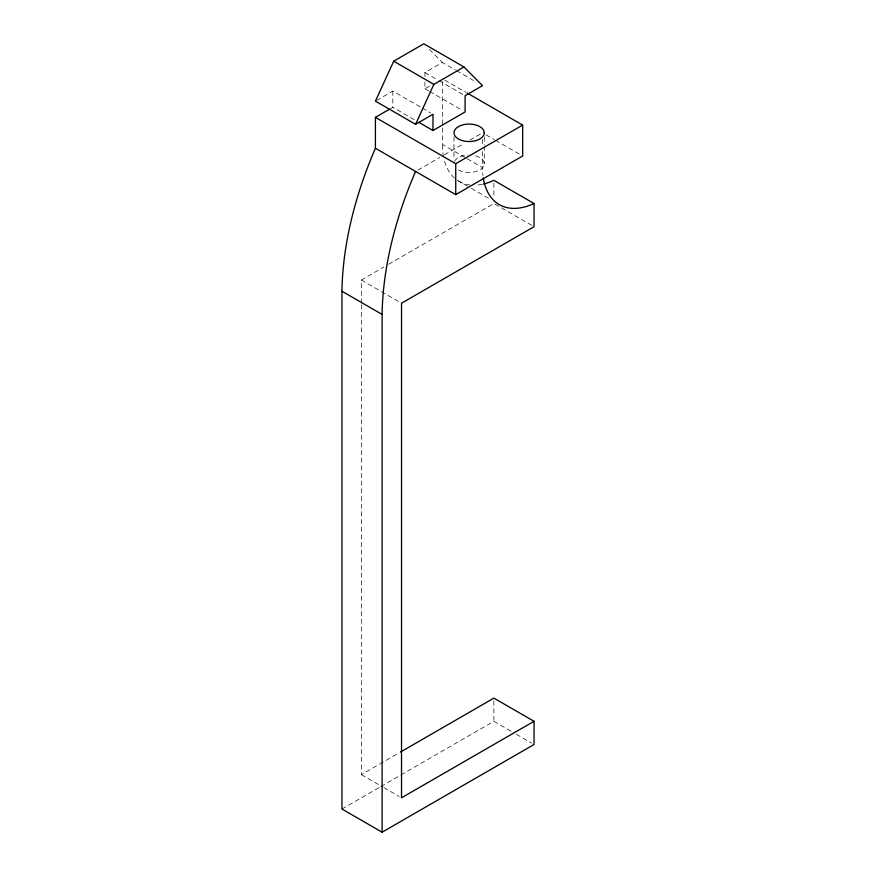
<?xml version="1.0" encoding="UTF-8"?>
<svg xmlns="http://www.w3.org/2000/svg" width="876" height="876" viewBox="0 0 876 876"><rect width="100%" height="100%" fill="white"/><g stroke="black" fill="none" stroke-linecap="round" stroke-linejoin="round"><path stroke-width="0.66" stroke-dasharray="4.38 3.29" d="M376.581 100.455L392.82 91.071L421.17 107.441M424.948 76.584L424.948 72.533L442.347 62.481L455.345 69.981M390.499 108.646L392.82 107.299L415.268 120.264M424.948 81.994L424.948 88.761L430.751 85.41M417.885 170.119L439.807 157.461M444.428 154.789L464.039 143.467M469.81 140.138L481.351 133.47M361.372 303.249L361.372 280.024L383.852 267.049M388.583 264.311L493.889 203.517L531.677 225.34M361.372 304.618L361.372 774.625L399.226 752.769M341.958 809.019L379.647 787.261M380.819 786.582L399.664 775.698M400.847 775.019L493.889 721.298L511.595 731.537M456.527 70.66L475.416 81.578M444.712 80.077L465.966 92.352M424.948 72.533L437.945 80.034M439.117 80.712L463.93 95.035M424.948 88.761L428.495 90.797M429.678 91.487L462.747 110.573M486.049 134.849L494.316 139.623M495.498 140.313L520.3 154.625M422.352 108.12L430.62 112.894M442.347 127.973L442.347 144.398L465.966 158.041M467.149 158.72L482.512 167.579A80.844 46.68 -60 0 0 482.939 175.408M457.152 180.171L470.138 187.672M471.321 188.351L489.038 198.578M361.372 280.024L401.526 303.216M516.325 734.263L531.677 743.122M361.372 774.625L382.626 786.9M383.808 787.579L399.16 796.448M429.382 49.406L442.347 62.481M458.411 169.9A15.144 8.738 0 0 0 474.912 171.795A15.144 8.738 0 0 0 484.264 163.724L483.749 161.458A15.144 8.738 0 0 0 474.299 155.501M493.889 183.062L493.889 198.064M493.889 700.844L493.889 721.298M484.264 136.842L484.264 144.901M484.264 146.248L484.264 163.724M482.512 139.492L482.512 146.183M482.512 151.537L482.512 167.579M453.976 136.842L453.976 159.684M442.347 81.446L442.347 126.604M392.82 91.071L392.82 107.299M482.446 184.245A80.844 46.68 -60 0 1 475.055 185.175M470.105 184.978A80.844 46.68 -60 0 1 458.104 180.806M454.436 178.014A80.844 46.68 -60 0 1 444.066 159.443M443.541 157.122A80.844 46.68 -60 0 1 442.347 144.398M454.491 161.458A15.144 8.738 0 0 1 467.806 155.008"/><path stroke-width="1.31" d="M432.985 130.491L465.101 111.942L465.101 95.714L482.512 85.662L463.973 66.981L423.82 43.8L393.707 61.189L375.421 101.123L415.574 124.304L432.985 114.263L432.985 130.491L418.805 122.301M415.574 124.304L433.861 84.37L463.973 66.981M400.409 752.079L493.889 698.117L534.042 721.298L534.042 744.49L382.111 832.2L341.958 809.019L341.958 291.237A280.889 162.169 -60 0 1 375.421 148.263L375.421 117.351L389.349 109.314M375.421 117.351L455.739 163.713L522.665 125.082L522.665 155.994L455.739 194.636L375.421 148.263M534.042 721.298L401.526 797.806L401.526 303.216L534.042 226.709L534.042 203.517L493.889 180.336A80.844 46.68 -60 0 1 483.574 183.993M467.149 93.031L522.665 125.082M393.707 61.189L433.861 84.37M341.958 291.237L382.111 314.418L382.111 832.2M455.739 163.713L455.739 194.636M382.111 314.418A280.889 162.169 -60 0 1 415.574 171.444M534.042 203.517A80.844 46.68 -60 0 1 483.267 177.894M484.264 132.802L483.749 130.546A15.144 8.738 0 0 0 467.149 124.14A15.144 8.738 0 0 0 453.976 132.802L454.491 135.068A15.144 8.738 0 0 0 471.102 141.474A15.144 8.738 0 0 0 484.264 132.802"/></g></svg>
